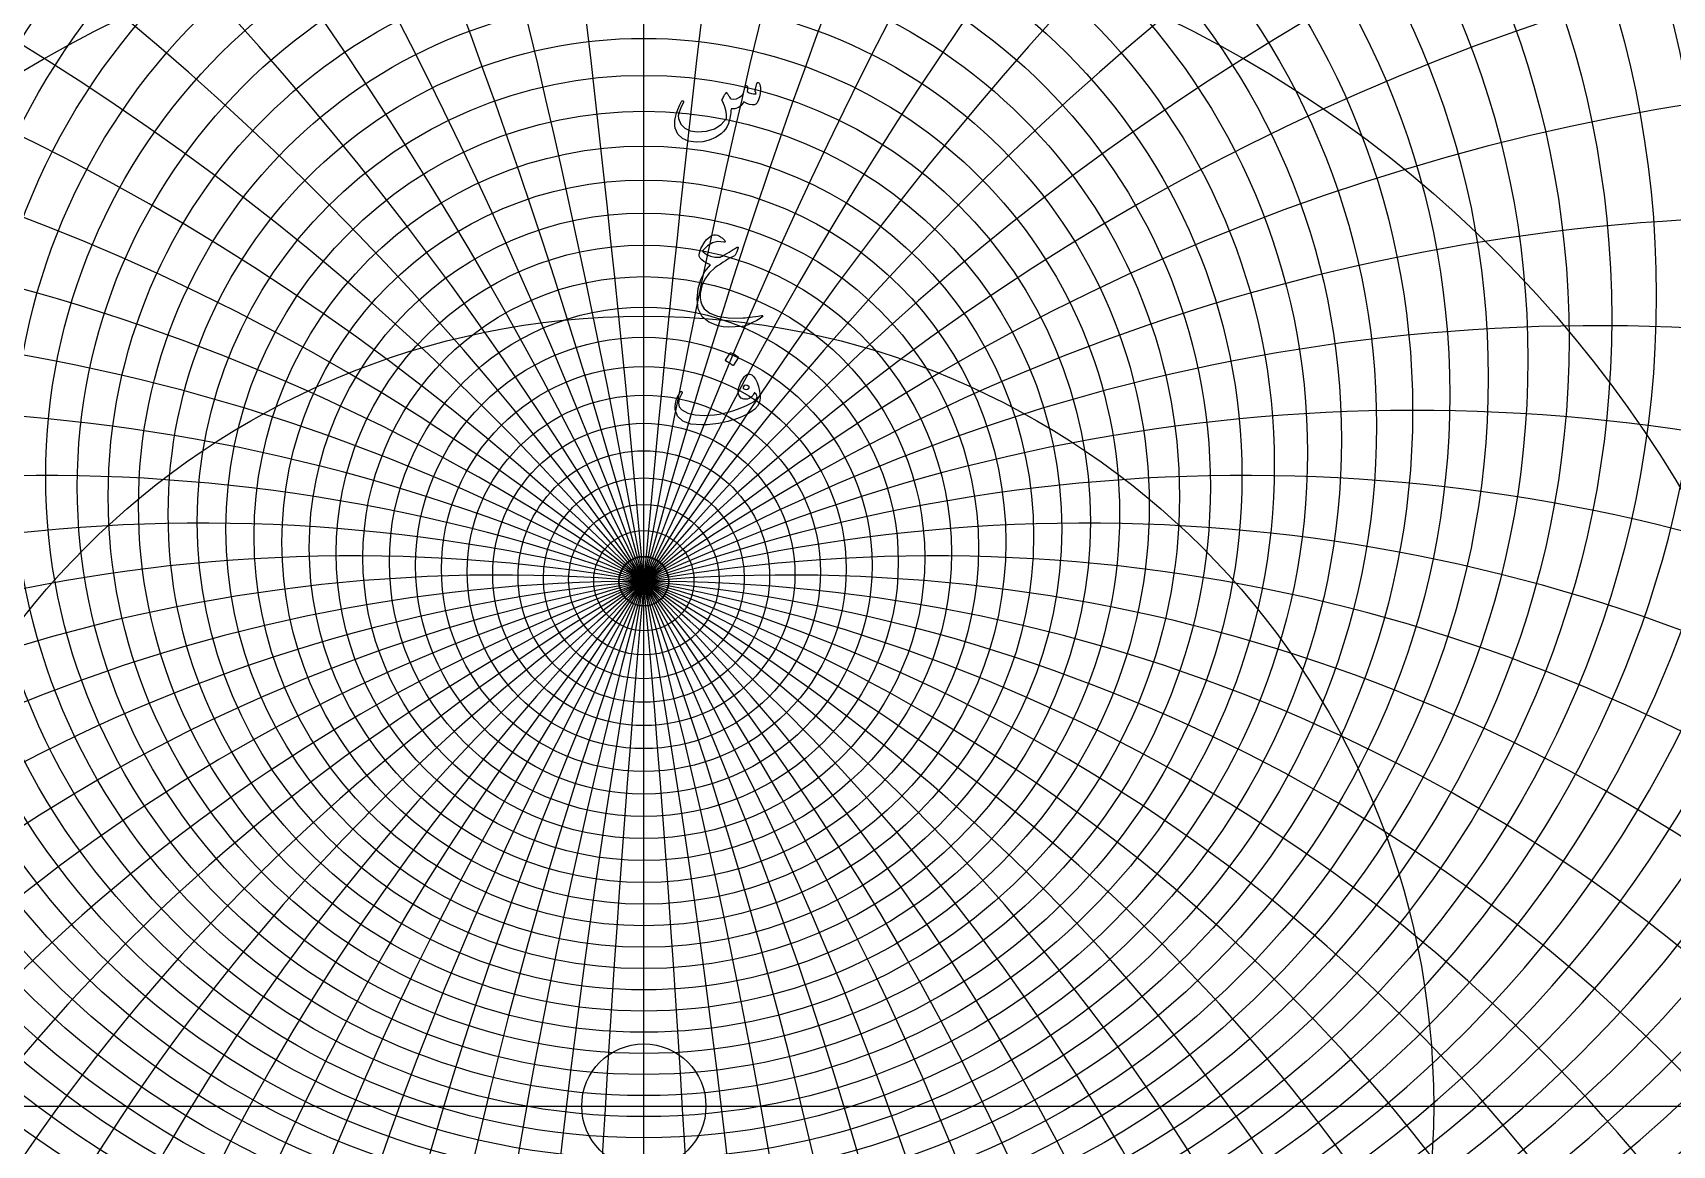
# Model space of a CAD drawing. Header units: millimetres. Extents: x -137 to 137, y -137 to 141.
# Drawn here: x -44.8 to 75.3, y -2.9 to 78.6 of the extents above; entities that cross this region are included whole.
import ezdxf

# ---------------------------------------------------------------- set-up
doc = ezdxf.new("R2010")
doc.units = ezdxf.units.MM
for name, color, linetype in [('CUT_INNER', 6, 'Continuous'), ('ENGRAVE', 7, 'Continuous'), ('ENGRAVE_FINE', 8, 'Continuous'), ('TEXT', 5, 'Continuous')]:
    doc.layers.add(name, color=color, linetype=linetype)

msp = doc.modelspace()

# ---------------------------------------------------------------- linework, layer by layer
at = {"layer": 'CUT_INNER'}
msp.add_circle((0, 0), 4.55, dxfattribs=at)
at = {"layer": 'ENGRAVE'}
for points in [[(0, -135), (0, 135)], [(-135, 0), (135, 0)]]:
    msp.add_lwpolyline(points, dxfattribs=at)
for centre, radius in [((0, 0), 135), ((0, 54.6781), 64.7465), ((0, 48.7848), 51.0988), ((0, 0), 88.3696), ((0, 44.6323), 39.2273), ((0, 41.7496), 28.5427), ((0, 0), 57.8458), ((0, 39.8531), 18.6374), ((0, 38.7744), 9.2064), ((0, 38.4242), 1.8)]:
    msp.add_circle(centre, radius, dxfattribs=at)
for centre, radius, start, end in [((0, 63.1135), 81.0925, 131.505689, 48.494311), ((0, 75.5328), 101.7091, 171.861817, 8.138183), ((0, 94.7648), 129.5745, 197.892106, 342.107894), ((0, -82.406), 120.8301, 43, 137), ((0, -82.406), 120.8301, 43, 137), ((29.1674, 108.8542), 143.2102, 277.303904, 317.340095)]:
    msp.add_arc(centre, radius, start, end, dxfattribs=at)
at = {"layer": 'ENGRAVE_FINE'}
for centre, radius in [((0, 59.3619), 74.1499), ((0, 57.6858), 70.8927), ((0, 56.1277), 67.7618), ((0, 53.3282), 61.8372), ((0, 52.0705), 59.0253), ((0, 50.898), 56.3029), ((0, 49.8046), 53.6629), ((0, 47.8336), 48.6048), ((0, 46.9466), 46.1755), ((0, 46.1198), 43.8057), ((0, 45.3494), 41.4911), ((0, 43.9653), 37.0105), ((0, 43.3459), 34.8369), ((0, 42.7716), 32.7032), ((0, 42.2402), 30.6061), ((0, 41.2982), 26.5102), ((0, 40.8842), 24.5059), ((0, 40.5062), 22.5272), ((0, 40.1629), 20.5718), ((0, 39.5758), 16.7219), ((0, 39.33), 14.8229), ((0, 39.115), 12.9387), ((0, 38.93), 11.0671), ((0, 38.6478), 7.3545), ((0, 38.5497), 5.5097), ((0, 38.4799), 3.6702), ((0, 38.4381), 1.8342)]:
    msp.add_circle(centre, radius, dxfattribs=at)
for centre, radius, start, end in [((-1381.0948, -82.406), 1386.3704, 1.970609, 9.0005684), ((-1381.0948, -82.406), 1386.3704, 1.970609, 9.0005684), ((1381.0948, -82.406), 1386.3704, 170.9994316, 178.029391), ((1381.0948, -82.406), 1386.3704, 170.9994316, 178.029391), ((-685.2618, -82.406), 695.833, 3.9475723, 18.0264633), ((-685.2618, -82.406), 695.833, 3.9475723, 18.0264633), ((685.2618, -82.406), 695.833, 161.9735367, 176.0524277), ((685.2618, -82.406), 695.833, 161.9735367, 176.0524277), ((0, 61.1671), 77.5454, 116.761961, 63.238039), ((-450.9442, -82.406), 466.8518, 5.937319, 27.102961), ((-450.9442, -82.406), 466.8518, 5.937319, 27.102961), ((450.9442, -82.406), 466.8518, 152.897039, 174.062681), ((450.9442, -82.406), 466.8518, 152.897039, 174.062681), ((-331.9781, -82.406), 353.2837, 7.946429, 36.25515), ((-331.9781, -82.406), 353.2837, 7.946429, 36.25515), ((331.9781, -82.406), 353.2837, 143.74485, 172.053571), ((331.9781, -82.406), 353.2837, 143.74485, 172.053571), ((-259.1211, -82.406), 285.9085, 9.981712, 45.507598), ((-259.1211, -82.406), 285.9085, 9.981712, 45.507598), ((259.1211, -82.406), 285.9085, 134.492402, 170.018288), ((259.1211, -82.406), 285.9085, 134.492402, 170.018288), ((0, 65.2153), 84.8064, 142.198389, 37.801611), ((-209.2839, -82.406), 241.6603, 12.050293, 54.883684), ((-209.2839, -82.406), 241.6603, 12.050293, 54.883684), ((209.2839, -82.406), 241.6603, 125.116316, 167.949707), ((209.2839, -82.406), 241.6603, 125.116316, 167.949707), ((0, 67.4885), 88.7042, 151.015142, 28.984858), ((-172.5633, -82.406), 210.6609, 14.159704, 64.404429), ((-172.5633, -82.406), 210.6609, 14.159704, 64.404429), ((172.5633, -82.406), 210.6609, 115.595571, 165.840296), ((172.5633, -82.406), 210.6609, 115.595571, 165.840296), ((0, 69.9513), 92.8052, 158.687359, 21.312641), ((-143.9998, -82.406), 187.9783, 16.317984, 74.086539), ((-143.9998, -82.406), 187.9783, 16.317984, 74.086539), ((143.9998, -82.406), 187.9783, 105.913461, 163.682016), ((143.9998, -82.406), 187.9783, 105.913461, 163.682016), ((0, 72.6247), 97.1317, 165.56857, 14.43143), ((-120.8301, -82.406), 170.8796, 18.533791, 83.939396), ((-120.8301, -82.406), 170.8796, 18.533791, 83.939396), ((120.8301, -82.406), 170.8796, 96.060604, 161.466209), ((120.8301, -82.406), 170.8796, 96.060604, 161.466209), ((0, 78.7039), 106.5667, 177.696461, 2.303539), ((0, 82.1706), 111.7387, 183.160881, 356.839119), ((-101.3885, -82.406), 157.7325, 20.816531, 93.9606), ((-101.3885, -82.406), 157.7325, 20.816531, 93.9606), ((101.3885, -82.406), 157.7325, 86.0394, 159.183469), ((101.3885, -82.406), 157.7325, 86.0394, 159.183469), ((0, 85.9714), 117.2647, 188.318561, 351.681439), ((-84.6062, -82.406), 147.5064, 23.1765, 104.129833), ((-84.6062, -82.406), 147.5064, 23.1765, 104.129833), ((84.6062, -82.406), 147.5064, 75.870167, 156.8235), ((84.6062, -82.406), 147.5064, 75.870167, 156.8235), ((0, 90.1515), 123.1915, 193.216849, 346.783151), ((-69.7613, -82.406), 139.5226, 25.62505, 111.390678), ((-69.7613, -82.406), 139.5226, 25.62505, 111.390678), ((69.7613, -82.406), 139.5226, 68.609322, 154.37495), ((69.7613, -82.406), 139.5226, 68.609322, 154.37495), ((-56.344, -82.406), 133.3213, 28.174777, 116.541704), ((-56.344, -82.406), 133.3213, 28.174777, 116.541704), ((56.344, -82.406), 133.3213, 63.458296, 151.825223), ((56.344, -82.406), 133.3213, 63.458296, 151.825223), ((-43.9786, -82.406), 128.5847, 30.839745, 121.279056), ((-43.9786, -82.406), 128.5847, 30.839745, 121.279056), ((43.9786, -82.406), 128.5847, 58.720944, 149.160255), ((43.9786, -82.406), 128.5847, 58.720944, 149.160255), ((-32.3763, -82.406), 125.0926, 33.635739, 125.652232), ((-32.3763, -82.406), 125.0926, 33.635739, 125.652232), ((32.3763, -82.406), 125.0926, 54.347768, 146.364261), ((32.3763, -82.406), 125.0926, 54.347768, 146.364261), ((-21.3056, -82.406), 122.6941, 36.580554, 129.705126), ((-21.3056, -82.406), 122.6941, 36.580554, 129.705126), ((21.3056, -82.406), 122.6941, 50.294874, 143.419446), ((21.3056, -82.406), 122.6941, 50.294874, 143.419446), ((-10.5713, -82.406), 121.2917, 39.694344, 133.476404), ((-10.5713, -82.406), 121.2917, 39.694344, 133.476404), ((10.5713, -82.406), 121.2917, 46.523596, 140.305656), ((10.5713, -82.406), 121.2917, 46.523596, 140.305656)]:
    msp.add_arc(centre, radius, start, end, dxfattribs=at)
at = {"layer": 'TEXT'}
for points in [[(8.2815, 74.877), (8.2942, 74.9088), (8.3105, 74.9314), (8.3304, 74.9451), (8.354, 74.9496), (8.3844, 74.946), (8.4103, 74.9351), (8.4316, 74.9169), (8.4484, 74.8915), (8.4897, 74.8008), (8.5192, 74.6883), (8.5368, 74.554), (8.5427, 74.398), (8.5269, 74.143), (8.4792, 73.9008), (8.3998, 73.6713), (8.2887, 73.4544), (8.2506, 73.4023), (8.2089, 73.3619), (8.1635, 73.3333), (8.1145, 73.3165), (7.9371, 73.3052), (7.7462, 73.3365), (7.5416, 73.4104), (7.3234, 73.527), (7.1397, 73.2752), (6.9224, 73.1079), (6.6715, 73.0248), (6.3871, 73.0262), (6.3778, 72.8731), (6.3644, 72.7259), (6.347, 72.5846), (6.3254, 72.4492), (6.2998, 72.3188), (6.2701, 72.1924), (6.2363, 72.0702), (6.1984, 71.952), (6.1104, 71.7388), (5.9915, 71.5419), (5.8418, 71.3614), (5.6613, 71.1972), (5.239, 70.9159), (4.7921, 70.7181), (4.3208, 70.6038), (3.825, 70.573), (3.2666, 70.6487), (2.8252, 70.847), (2.5009, 71.1677), (2.2935, 71.6109), (2.2654, 71.7706), (2.2609, 71.9593), (2.2799, 72.177), (2.3226, 72.4238), (2.3911, 72.6941), (2.4877, 72.9754), (2.6124, 73.2675), (2.7653, 73.5706), (2.7776, 73.5896), (2.7925, 73.6032), (2.8102, 73.6114), (2.8306, 73.6141), (2.8511, 73.6123), (2.8688, 73.6068), (2.8837, 73.5978), (2.896, 73.5851), (2.9041, 73.5665), (2.9069, 73.547), (2.9041, 73.5266), (2.896, 73.5052), (2.7018, 73.102), (2.5766, 72.7704), (2.5204, 72.5104), (2.5331, 72.3222), (2.7163, 71.9071), (3.0048, 71.6054), (3.3986, 71.4172), (3.8976, 71.3423), (4.5953, 71.3868), (5.1859, 71.5637), (5.6695, 71.8731), (6.046, 72.3149), (6.0446, 72.6061), (5.997, 72.9137), (5.9031, 73.2376), (5.7629, 73.5778), (5.7452, 73.6123), (5.7357, 73.6431), (5.7343, 73.6704), (5.7411, 73.6939), (5.7801, 73.7749), (5.8173, 73.8509), (5.8527, 73.9219), (5.8863, 73.9879), (5.918, 74.048), (5.948, 74.1013), (5.9761, 74.1478), (6.0024, 74.1875), (6.0174, 74.2043), (6.0333, 74.2111), (6.0501, 74.2079), (6.0677, 74.1947), (6.0768, 74.1848), (6.0895, 74.1693), (6.1058, 74.1485), (6.1258, 74.1222), (6.1485, 74.0904), (6.173, 74.0532), (6.1993, 74.0106), (6.2274, 73.9625), (6.2846, 73.87), (6.3327, 73.8028), (6.3717, 73.7611), (6.4016, 73.7447), (6.5903, 73.7289), (6.779, 73.7611), (6.9677, 73.8414), (7.1565, 73.9697), (7.2249, 74.055), (7.2925, 74.1947), (7.3592, 74.3889), (7.425, 74.6375), (7.4314, 74.6611), (7.4431, 74.681), (7.4604, 74.6974), (7.4831, 74.7101), (7.5044, 74.7182), (7.5248, 74.721), (7.5443, 74.7182), (7.5629, 74.7101), (7.5906, 74.6647), (7.601, 74.5794), (7.5942, 74.4542), (7.5702, 74.2891), (7.7167, 74.1993), (7.8732, 74.1403), (8.0397, 74.1122), (8.2161, 74.1149), (8.2139, 74.168), (8.2071, 74.2111), (8.1957, 74.2442), (8.1798, 74.2673), (8.1617, 74.2891), (8.1508, 74.3109), (8.1472, 74.3327), (8.1508, 74.3544)], [(5.0153, 63.772), (5.1292, 63.8028), (5.253, 63.801), (5.3868, 63.7666), (5.5306, 63.6994), (5.6039, 63.6556), (5.6713, 63.6114), (5.7327, 63.5667), (5.7883, 63.5216), (5.838, 63.4765), (5.8818, 63.4318), (5.9196, 63.3875), (5.9516, 63.3438), (5.9729, 63.3011), (5.9643, 63.2748), (5.9258, 63.2648), (5.8573, 63.2712), (5.4231, 63.3002), (5.0208, 63.2059), (4.6502, 62.9881), (4.3113, 62.647), (4.3018, 62.6248), (4.3022, 62.6016), (4.3127, 62.5776), (4.3331, 62.5526), (4.598, 62.3539), (4.8847, 62.2224), (5.1931, 62.158), (5.5234, 62.1607), (5.5828, 62.1725), (5.6595, 62.2006), (5.7534, 62.2451), (5.8645, 62.3059), (6.0668, 62.4293), (6.2456, 62.5381), (6.4007, 62.6325), (6.5323, 62.7123), (6.6402, 62.7776), (6.7246, 62.8284), (6.7854, 62.8647), (6.8226, 62.8865), (6.8757, 62.9033), (6.9042, 62.8883), (6.9083, 62.8416), (6.8879, 62.7631), (6.8094, 62.5572), (6.7409, 62.4038), (6.6824, 62.3031), (6.6339, 62.2551), (6.4844, 62.1841), (6.3263, 62.1017), (6.1596, 62.0081), (5.9843, 61.903), (5.8003, 61.7867), (5.6078, 61.659), (5.4066, 61.52), (5.1968, 61.3696), (4.7758, 60.9962), (4.4565, 60.5585), (4.2387, 60.0563), (4.1226, 59.4897), (4.1171, 59.1813), (4.1661, 58.8946), (4.2696, 58.6297), (4.4274, 58.3865), (4.8216, 58.0608), (5.4018, 57.8385), (6.168, 57.7197), (7.1202, 57.7043), (7.2674, 57.7133), (7.4259, 57.726), (7.5958, 57.7424), (7.777, 57.7623), (7.9691, 57.7864), (8.1717, 57.8149), (8.3847, 57.8481), (8.6081, 57.8857), (8.6466, 57.8898), (8.6752, 57.8875), (8.6938, 57.8789), (8.7024, 57.8639), (8.6666, 57.7904), (8.5228, 57.6788), (8.271, 57.5292), (7.9113, 57.3413), (7.6926, 57.2384), (7.5012, 57.1617), (7.337, 57.1114), (7.2, 57.0873), (6.6901, 57.0492), (6.2274, 57.0438), (5.8119, 57.071), (5.4435, 57.1309), (4.7486, 57.3899), (4.2605, 57.8041), (3.9792, 58.3734), (3.9048, 59.0978), (3.9874, 59.8585), (4.177, 60.5295), (4.4737, 61.1106), (4.8774, 61.6018), (4.6152, 61.7189), (4.402, 61.8377), (4.2378, 61.9584), (4.1226, 62.0809), (4.0913, 62.1303), (4.07, 62.1843), (4.0586, 62.2428), (4.0573, 62.3059), (4.0822, 62.4755), (4.1208, 62.6361), (4.1729, 62.7876), (4.2387, 62.9301), (4.4124, 63.2168), (4.5998, 63.4526), (4.8008, 63.6377), (5.0153, 63.772)], [(6.3254, 55.1421), (6.3345, 55.1511), (6.3472, 55.1566), (6.3635, 55.1584), (6.3835, 55.1566), (6.5245, 55.0994), (6.6575, 55.0296), (6.7822, 54.947), (6.8988, 54.8517), (6.9101, 54.8372), (6.9151, 54.8227), (6.9138, 54.8082), (6.906, 54.7937), (6.5649, 54.2421), (6.5522, 54.2289), (6.5359, 54.2257), (6.5159, 54.2325), (6.4923, 54.2493), (6.4719, 54.2638), (6.4397, 54.2856), (6.3957, 54.3146), (6.3399, 54.3509), (6.2714, 54.3945), (6.1893, 54.4453), (6.0936, 54.5033), (5.9843, 54.5687), (5.9698, 54.5796), (5.9625, 54.5904), (5.9625, 54.6013), (5.9698, 54.6122)], [(7.6101, 53.5888), (7.7548, 53.5993), (7.8986, 53.5435), (8.0415, 53.4214), (8.1835, 53.2332), (8.31, 52.9882), (8.4067, 52.6961), (8.4733, 52.3568), (8.5101, 51.9703), (8.5142, 51.8301), (8.5046, 51.6999), (8.4815, 51.5797), (8.4448, 51.4695), (8.315, 51.2495), (8.1218, 51.0394), (7.865, 50.8394), (7.5448, 50.6493), (7.364, 50.5611), (7.1773, 50.4778), (6.9848, 50.3996), (6.7863, 50.3263), (6.5815, 50.2581), (6.3699, 50.1948), (6.1514, 50.1365), (5.9262, 50.0832), (5.7001, 50.0353), (5.4789, 49.9934), (5.2628, 49.9573), (5.0516, 49.9271), (4.845, 49.9033), (4.6424, 49.8863), (4.444, 49.8761), (4.2496, 49.8727), (3.439, 49.9385), (2.8433, 50.1503), (2.4628, 50.5082), (2.2972, 51.0122), (2.2922, 51.1292), (2.299, 51.2626), (2.3176, 51.4123), (2.348, 51.5783), (2.3974, 51.7607), (2.4659, 51.9376), (2.5535, 52.1091), (2.6601, 52.2751), (2.676, 52.2942), (2.6946, 52.3078), (2.7159, 52.3159), (2.7399, 52.3187), (2.7631, 52.3155), (2.7817, 52.306), (2.7957, 52.2901), (2.8052, 52.2679), (2.8098, 52.2434), (2.8089, 52.2207), (2.8025, 52.1998), (2.7907, 52.1808), (2.5948, 51.7952), (2.5294, 51.4658), (2.5948, 51.1928), (2.7907, 50.9759), (3.223, 50.75), (3.7651, 50.6166), (4.417, 50.5758), (5.1786, 50.6275), (5.5127, 50.6756), (5.8473, 50.74), (6.1823, 50.8208), (6.5177, 50.9179), (6.8532, 51.0313), (7.1882, 51.161), (7.5228, 51.3071), (7.8569, 51.4695), (8.0347, 51.5715), (8.169, 51.6818), (8.2597, 51.8002), (8.3069, 51.9267), (8.2815, 52.0138), (8.2415, 52.0937), (8.1871, 52.1662), (8.1181, 52.2316), (8.11, 52.2347), (8.1, 52.2298), (8.0882, 52.2166), (8.0746, 52.1953), (7.9703, 52.0274), (7.8532, 51.9013), (7.7235, 51.817), (7.581, 51.7743), (7.3207, 51.7707), (7.1202, 51.8469), (6.9795, 52.0029), (6.8988, 52.2388), (6.9002, 52.447), (6.9696, 52.7015), (7.107, 53.0023), (7.3125, 53.3493), (7.3774, 53.435), (7.4486, 53.5035), (7.5262, 53.5548), (7.6101, 53.5888)], [(7.6899, 52.5654), (7.7167, 52.5981), (7.7244, 52.6308), (7.7131, 52.6634), (7.6827, 52.6961), (7.5593, 52.775), (7.4504, 52.7941), (7.356, 52.7532), (7.2762, 52.6525), (7.2658, 52.6217), (7.2635, 52.5945), (7.2694, 52.5709), (7.2835, 52.5509), (7.3851, 52.4865), (7.4867, 52.4675), (7.5883, 52.4938), (7.6899, 52.5654)]]:
    msp.add_lwpolyline(points, close=True, dxfattribs=at)

doc.saveas('drawing.dxf')
